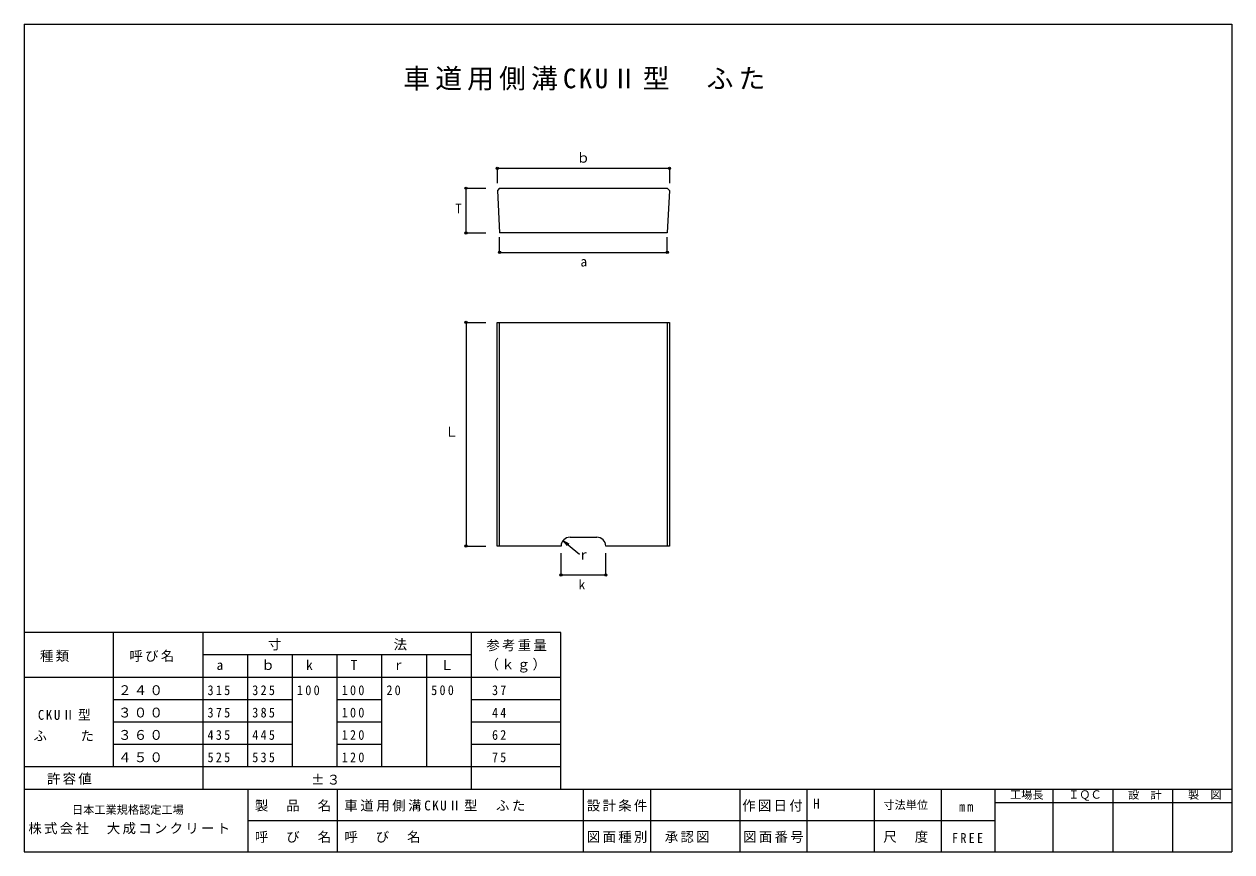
# Model space of a CAD drawing. Units: millimetres, scale not verified. Extents: x -1340 to 1360, y -960 to 890.
import ezdxf
from ezdxf.enums import TextEntityAlignment as Align

# ---------------------------------------------------------------- set-up
doc = ezdxf.new("R2010")
doc.units = ezdxf.units.MM
doc.header["$LTSCALE"] = 10
doc.header["$PDMODE"] = 32
doc.header["$PDSIZE"] = 5
for name, color, linetype in [('0-1', 3, 'Continuous'), ('0-3', 7, 'Continuous'), ('F-0', 2, 'Continuous')]:
    doc.layers.add(name, color=color, linetype=linetype)
doc.styles.add('ＭＳ ゴシック', font='')
doc.styles.get('ＭＳ ゴシック').set_extended_font_data('MS Gothic')

msp = doc.modelspace()

# ---------------------------------------------------------------- linework, layer by layer
at = {"layer": '0-1'}
for p, q in [((-277.14, 523.36), (97.86, 523.36)), ((97.86, 423.36), (-277.14, 423.36)), ((-282.14, -276.64), (-282.14, 223.36)), ((-277.14, -276.64), (-277.14, 223.36)), ((97.86, 223.36), (97.86, -276.64)), ((-119.64, -256.64), (-59.64, -256.64)), ((-139.64, -276.64), (-282.14, -276.64)), ((102.86, -276.64), (-39.64, -276.64))]:
    msp.add_line(p, q, dxfattribs=at)
for points in [[(-277.14, 523.36), (-281.89, 518.36), (-277.14, 423.36)], [(97.86, 523.36), (102.61, 518.36), (97.86, 423.36)], [(-282.14, 223.36), (102.86, 223.36), (102.86, -276.64)]]:
    msp.add_lwpolyline(points, dxfattribs=at)
for centre, start, end in [((-119.64, -276.64), 90, 180), ((-59.64, -276.64), 0, 90)]:
    msp.add_arc(centre, 20, start, end, dxfattribs=at)
at = {"layer": '0-3'}
for p, q in [((-282.14, 567.93), (102.86, 567.93)), ((-282.14, 567.93), (-282.14, 534.86)), ((102.86, 567.93), (102.86, 534.86)), ((-351.99, 423.36), (-351.99, 523.36)), ((-351.99, 523.36), (-308.1, 523.36)), ((-351.99, 423.36), (-308.1, 423.36)), ((-277.14, 379.84), (-277.14, 414.04)), ((97.86, 379.84), (97.86, 414.04)), ((-277.14, 379.84), (97.86, 379.84)), ((-351.99, 223.36), (-351.99, -276.64)), ((-351.99, 223.36), (-308.1, 223.36)), ((-135.47, -264.42), (-98.65, -294.48)), ((-135.47, -264.42), (-122.59, -271.54)), ((-135.47, -264.42), (-125.91, -275.61)), ((-351.99, -276.64), (-308.1, -276.64)), ((-139.64, -341.08), (-139.64, -292.28)), ((-39.64, -341.08), (-39.64, -292.28)), ((-139.64, -341.08), (-39.64, -341.08)), ((-140, -470), (-1340, -470)), ((-1140, -770), (-1140, -470)), ((-940, -820), (-940, -470)), ((-340, -820), (-340, -470)), ((-140, -820), (-140, -470)), ((-340, -520), (-940, -520)), ((-840, -770), (-840, -520)), ((-740, -770), (-740, -520)), ((-640, -770), (-640, -520)), ((-540, -770), (-540, -520)), ((-440, -770), (-440, -520)), ((-140, -570), (-1340, -570)), ((-740, -620), (-1140, -620)), ((-540, -620), (-640, -620)), ((-140, -620), (-340, -620)), ((-740, -670), (-1140, -670)), ((-540, -670), (-640, -670)), ((-140, -670), (-340, -670)), ((-740, -720), (-1140, -720)), ((-540, -720), (-640, -720)), ((-140, -720), (-340, -720)), ((-140, -770), (-1340, -770))]:
    msp.add_line(p, q, dxfattribs=at)
for p in [(-282.14, 567.93), (102.86, 567.93), (-351.99, 523.36), (-351.99, 423.36), (-277.14, 379.84), (97.86, 379.84), (-351.99, 223.36), (-351.99, -276.64), (-139.64, -341.08), (-39.64, -341.08)]:
    msp.add_point(p, dxfattribs=at)
at = {"layer": 'F-0'}
for p, q in [((-1340, 890), (-1340, -960)), ((-1340, 890), (1360, 890)), ((1360, 890), (1360, -960)), ((-1340, -820), (1360, -820)), ((-840, -820), (-840, -960)), ((-640, -820), (-640, -960)), ((-90, -820), (-90, -960)), ((60, -820), (60, -960)), ((260, -820), (260, -960)), ((410, -820), (410, -960)), ((560, -820), (560, -960)), ((710, -820), (710, -960)), ((830, -820), (830, -960)), ((960, -820), (960, -960)), ((1094, -820), (1094, -960)), ((1227, -820), (1227, -960)), ((830, -850), (1360, -850)), ((-840, -890), (830, -890)), ((-1340, -960), (1360, -960))]:
    msp.add_line(p, q, dxfattribs=at)

# ---------------------------------------------------------------- texts
at = {"layer": '0-3', "style": 'ＭＳ ゴシック'}
for s, p in [('ｂ', (-105.09, 573.73)), ('T', (-376.43, 460.41)), ('a', (-96.38, 341.86)), ('Ｌ', (-399.48, -38.56)), ('r', (-95.78, -313.36)), ('k', (-100.59, -380.15)), ('a', (-909.88, -560)), ('ｂ', (-809.88, -560)), ('k', (-709.88, -560)), ('T', (-609.88, -560)), ('r', (-509.88, -560)), ('Ｌ', (-409.88, -560))]:
    msp.add_text(s, height=21.99, dxfattribs=at).set_placement(p, align=Align.BOTTOM_LEFT)
at = {"layer": '0-3', "color": 3, "insert": (-492.4, 741.57), "char_height": 43.99, "attachment_point": 7, "style": 'ＭＳ ゴシック'}
msp.add_mtext('\\T1.19;車道用側溝CKUⅡ型\u3000ふた', dxfattribs=at)
at = {"layer": '0-3', "char_height": 21.99, "attachment_point": 7, "style": 'ＭＳ ゴシック'}
for s, insert in [('\\T1.17;寸\u3000\u3000\u3000\u3000\u3000\u3000\u3000法', (-794.77, -510)), ('\\T1.17;参考重量', (-306.76, -511.83)), ('\\T1.17;種類', (-1304.55, -535.58)), ('\\T1.17;呼び名', (-1104.55, -535.58)), ('\\T1.17;（ｋｇ）', (-308.59, -559.33)), ('\\T1.17;２４０', (-1130, -610)), ('\\T1.38;\\W0.9;315', (-930, -610)), ('\\T1.38;\\W0.9;325', (-830, -610)), ('\\T1.38;\\W0.9;100', (-730, -610)), ('\\T1.38;\\W0.9;100', (-630, -610)), ('\\T1.36;\\W0.9;20', (-530, -610)), ('\\T1.38;\\W0.9;500', (-430, -610)), ('\\T1.36;\\W0.9;37', (-293.97, -610)), ('\\T1.26;\\W0.95;CKUⅡ型', (-1309.33, -666.28)), ('\\T1.17;３００', (-1130, -660)), ('\\T1.38;\\W0.9;375', (-930, -660)), ('\\T1.38;\\W0.9;385', (-830, -660)), ('\\T1.38;\\W0.9;100', (-630, -660)), ('\\T1.36;\\W0.9;44', (-293.97, -660)), ('\\T1.17;ふ\u3000\u3000た', (-1319.17, -712.64)), ('\\T1.17;３６０', (-1130, -710)), ('\\T1.38;\\W0.9;435', (-930, -710)), ('\\T1.38;\\W0.9;445', (-830, -710)), ('\\T1.38;\\W0.9;120', (-630, -710)), ('\\T1.36;\\W0.9;62', (-293.97, -710)), ('\\T1.17;４５０', (-1130, -760)), ('\\T1.38;\\W0.9;525', (-930, -760)), ('\\T1.38;\\W0.9;535', (-830, -760)), ('\\T1.38;\\W0.9;120', (-630, -760)), ('\\T1.36;\\W0.9;75', (-293.97, -760)), ('\\T1.17;許容値', (-1289.02, -810)), ('\\T1.17;±３', (-698.38, -810))]:
    msp.add_mtext(s, dxfattribs=dict(at, insert=insert))
at = {"layer": 'F-0', "color": 4, "style": 'ＭＳ ゴシック'}
for s, p in [('工場長', (863.95, -846.76)), ('ＩＱＣ', (993.95, -846.76)), ('設\u3000計', (1127.95, -846.76)), ('製\u3000図', (1261.95, -846.76)), ('日本工業規格認定工場', (-1233.11, -880.61)), ('寸法単位', (580.88, -870))]:
    msp.add_text(s, height=18.33, dxfattribs=at).set_placement(p, align=Align.BOTTOM_LEFT)
at = {"layer": 'F-0', "color": 7, "style": 'ＭＳ ゴシック'}
msp.add_text('H', height=21.99, dxfattribs=at).set_placement((423.79, -870), align=Align.BOTTOM_LEFT)
at = {"layer": 'F-0', "color": 7, "char_height": 21.99, "attachment_point": 7, "style": 'ＭＳ ゴシック'}
for s, insert in [('\\T1.17;製\u3000品\u3000名', (-824.17, -870)), ('\\T1.19;車道用側溝CKUⅡ型\u3000ふた', (-624.17, -870)), ('\\T1.17;設計条件', (-82.05, -870)), ('\\T1.17;作図日付', (265.36, -870)), ('\\T1.36;\\W0.9;mm', (750.15, -870)), ('\\T1.17;株式会社\u3000大成コンクリート', (-1330.61, -921.02)), ('\\T1.17;呼\u3000び\u3000名', (-824.17, -940)), ('\\T1.17;呼\u3000び\u3000名', (-624.17, -940)), ('\\T1.17;図面種別', (-82.05, -940)), ('\\T1.17;承認図', (92.19, -940)), ('\\T1.17;図面番号', (267.38, -940)), ('\\T1.17;尺\u3000度', (580.88, -940)), ('\\T1.38;\\W0.9;FREE', (734.6, -940))]:
    msp.add_mtext(s, dxfattribs=dict(at, insert=insert))

doc.saveas('drawing.dxf')
